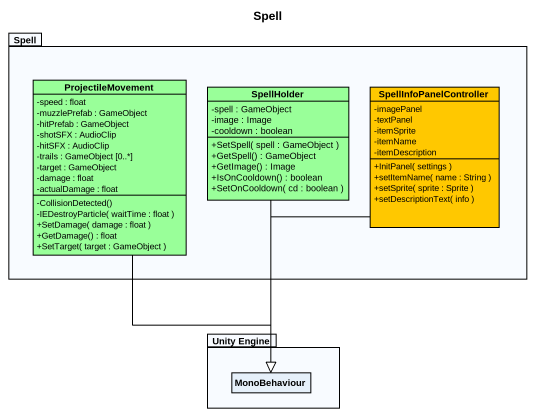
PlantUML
@startuml
title Spell
hide circle
hide empty members
skinparam classAttributeIconSize 0
package Spell {
  class ProjectileMovement #99FF99 {
    -speed : float
    -muzzlePrefab : GameObject
    -hitPrefab : GameObject
    -shotSFX : AudioClip
    -hitSFX : AudioClip
    -trails : GameObject [0..*]
    -target : GameObject
    -damage : float
    -actualDamage : float
    -CollisionDetected()
    -IEDestroyParticle( waitTime : float )
    +SetDamage( damage : float )
    +GetDamage() : float
    +SetTarget( target : GameObject )
  }
  class SpellHolder #99FF99 {
    -spell : GameObject
    -image : Image
    -cooldown : boolean
    +SetSpell( spell : GameObject )
    +GetSpell() : GameObject
    +GetImage() : Image
    +IsOnCooldown() : boolean
    +SetOnCooldown( cd : boolean )
  }
  class SpellInfoPanelController #FFC800 {
    -imagePanel
    -textPanel
    -itemSprite
    -itemName
    -itemDescription
    +InitPanel( settings )
    +setItemName( name : String )
    +setSprite( sprite : Sprite )
    +setDescriptionText( info )
  }
}
package "Unity Engine" as Unity_Engine {
  class MonoBehaviour
}
ProjectileMovement --|> MonoBehaviour
SpellHolder --|> MonoBehaviour
SpellInfoPanelController --|> MonoBehaviour
@enduml
